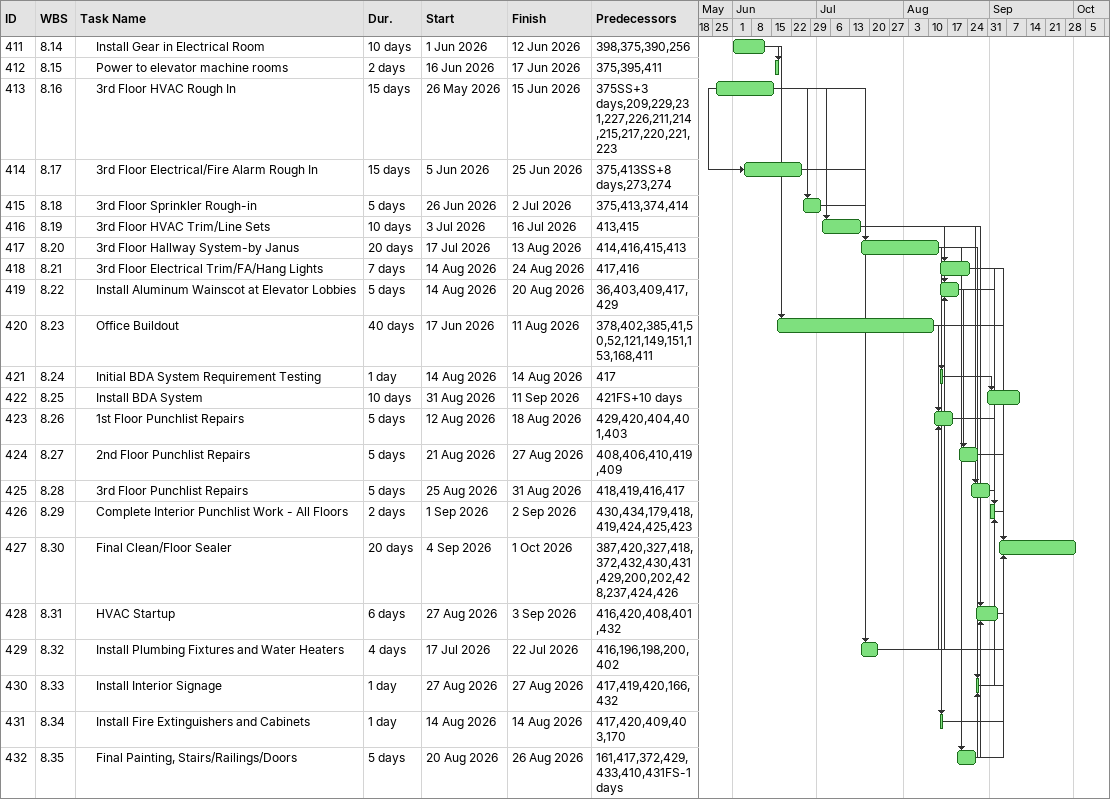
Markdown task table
| ID | WBS | Task | Duration | Start | Finish | Predecessors |
|---|---|---|---|---|---|---|
| 411 | 8.14 | Install Gear in Electrical Room | 10d | 2026-06-01 | 2026-06-12 | 398, 375, 390, 256 |
| 412 | 8.15 | Power to elevator machine rooms | 2d | 2026-06-16 | 2026-06-17 | 375, 395, 411 |
| 413 | 8.16 | 3rd Floor HVAC Rough In | 15d | 2026-05-26 | 2026-06-15 | 375SS+3d, 209, 229, 231, 227, 226, 211, 214, 215, 217, 220, 221, 223 |
| 414 | 8.17 | 3rd Floor Electrical/Fire Alarm Rough In | 15d | 2026-06-05 | 2026-06-25 | 375, 413SS+8d, 273, 274 |
| 415 | 8.18 | 3rd Floor Sprinkler Rough-in | 5d | 2026-06-26 | 2026-07-02 | 375, 413, 374, 414 |
| 416 | 8.19 | 3rd Floor HVAC Trim/Line Sets | 10d | 2026-07-03 | 2026-07-16 | 413, 415 |
| 417 | 8.20 | 3rd Floor Hallway System-by Janus | 20d | 2026-07-17 | 2026-08-13 | 414, 416, 415, 413 |
| 418 | 8.21 | 3rd Floor Electrical Trim/FA/Hang Lights | 7d | 2026-08-14 | 2026-08-24 | 417, 416 |
| 419 | 8.22 | Install Aluminum Wainscot at Elevator Lobbies | 5d | 2026-08-14 | 2026-08-20 | 36, 403, 409, 417, 429 |
| 420 | 8.23 | Office Buildout | 40d | 2026-06-17 | 2026-08-11 | 378, 402, 385, 41, 50, 52, 121, 149, 151, 153, 168, 411 |
| 421 | 8.24 | Initial BDA System Requirement Testing | 1d | 2026-08-14 | 2026-08-14 | 417 |
| 422 | 8.25 | Install BDA System | 10d | 2026-08-31 | 2026-09-11 | 421FS+10d |
| 423 | 8.26 | 1st Floor Punchlist Repairs | 5d | 2026-08-12 | 2026-08-18 | 429, 420, 404, 401, 403 |
| 424 | 8.27 | 2nd Floor Punchlist Repairs | 5d | 2026-08-21 | 2026-08-27 | 408, 406, 410, 419, 409 |
| 425 | 8.28 | 3rd Floor Punchlist Repairs | 5d | 2026-08-25 | 2026-08-31 | 418, 419, 416, 417 |
| 426 | 8.29 | Complete Interior Punchlist Work - All Floors | 2d | 2026-09-01 | 2026-09-02 | 430, 434, 179, 418, 419, 424, 425, 423 |
| 427 | 8.30 | Final Clean/Floor Sealer | 20d | 2026-09-04 | 2026-10-01 | 387, 420, 327, 418, 372, 432, 430, 431, 429, 200, 202, 428, 237, 424, 426 |
| 428 | 8.31 | HVAC Startup | 6d | 2026-08-27 | 2026-09-03 | 416, 420, 408, 401, 432 |
| 429 | 8.32 | Install Plumbing Fixtures and Water Heaters | 4d | 2026-07-17 | 2026-07-22 | 416, 196, 198, 200, 402 |
| 430 | 8.33 | Install Interior Signage | 1d | 2026-08-27 | 2026-08-27 | 417, 419, 420, 166, 432 |
| 431 | 8.34 | Install Fire Extinguishers and Cabinets | 1d | 2026-08-14 | 2026-08-14 | 417, 420, 409, 403, 170 |
| 432 | 8.35 | Final Painting, Stairs/Railings/Doors | 5d | 2026-08-20 | 2026-08-26 | 161, 417, 372, 429, 433, 410, 431FS-1d |
